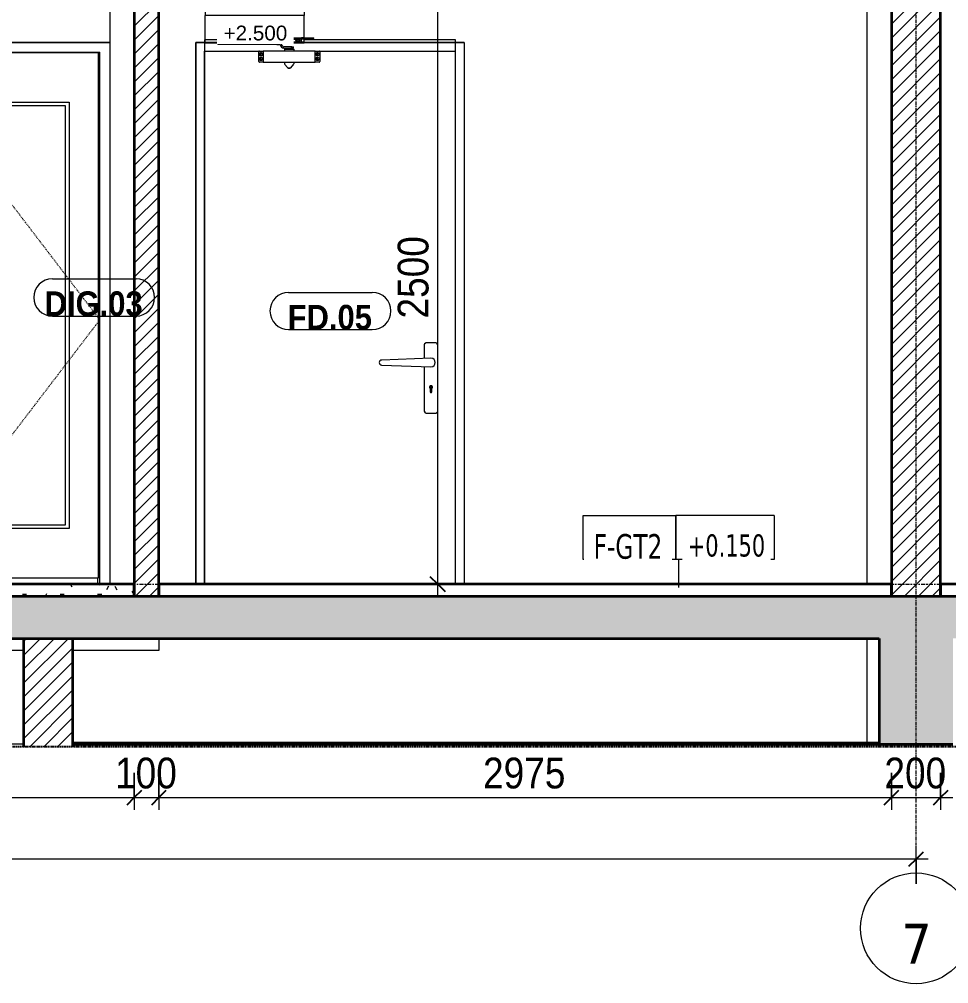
# Model space of a CAD drawing. Header units: millimetres. Extents: x 66631 to 260610, y 416 to 78637.
# Drawn here: x 151624 to 155399, y 578 to 4494 of the extents above; entities that cross this region are included whole.
import ezdxf

# ---------------------------------------------------------------- set-up
doc = ezdxf.new("R2010")
doc.units = ezdxf.units.MM
for name, pattern in [('Centre', [31.75, 6.35, -4.7625, 15.875, -4.7625]), ('Dash', [6, 3, -3]), ('Grid Line', [22.225, 12.7, -3.175, 3.175, -3.175]), ('Hidden', [7.14375, 4.7625, -2.38125])]:
    doc.linetypes.add(name, pattern=pattern)
for name, color, linetype, lineweight in [('0-5', 130, 'Continuous', 5), ('A-ANNO-DIMS', 211, 'Continuous', 9), ('A-ANNO-DIMS-50', 211, 'Continuous', 9), ('A-CLNG-1', 250, 'Continuous', 35), ('A-CLNG-IDEN', 151, 'Continuous', 9), ('A-CLNG-PATT-3', 13, 'Continuous', 18), ('A-DETL-GENF', 92, 'Continuous', 18), ('A-DETL-GENF-4', 92, 'Hidden', 25), ('A-DETL-GENF-5', 9, 'Continuous', 18), ('A-DETL-GENF-HDLN-1', 7, 'Dash', 18), ('A-DETL-MEDM', 33, 'Continuous', 35), ('A-DOOR', 31, 'Continuous', 18), ('A-DOOR-3', 7, 'Continuous', 18), ('A-DOOR-FRAM-1', 31, 'Continuous', 18), ('A-DOOR-IDEN', 31, 'Continuous', 9), ('A-FLOR-3', 7, 'Continuous', 18), ('A-FLOR-FNSH-1', 250, 'Continuous', 35), ('A-FLOR-IDEN', 11, 'Continuous', 9), ('A-FLOR-LEVL-2', 51, 'Centre', 9), ('A-FLOR-PATT-3', 67, 'Continuous', 18), ('A-WALL', 113, 'Continuous', 18), ('A-WALL-2', 250, 'Continuous', 35), ('A-WALL-3', 7, 'Continuous', 18), ('A-WALL-PATT-1', 9, 'Continuous', 18), ('A-WALL-PATT-2', 111, 'Continuous', 18), ('S-BEAM-2', 7, 'Continuous', 18), ('S-COLS-9', 7, 'Continuous', 18), ('S-GRID-1', 1, 'Grid Line', 9), ('S-GRID-IDEN', 1, 'Continuous', 9)]:
    doc.layers.add(name, color=color, linetype=linetype, lineweight=lineweight)
doc.styles.add('Arial_1', font='arial.ttf', dxfattribs={"height": 60})
doc.styles.add('Arial_B_1', font='arialbd.ttf', dxfattribs={"width": 0.9, "height": 100})
doc.styles.add('Tahoma', font='tahoma.ttf', dxfattribs={"width": 0.8, "height": 100})
doc.styles.add('Tahoma_1', font='tahoma.ttf', dxfattribs={"width": 0.8, "height": 90})
doc.styles.add('Tahoma_B', font='tahomabd.ttf', dxfattribs={"height": 162.5})
doc.styles.add('UTM Avo', font='', dxfattribs={"width": 0.9, "height": 125})
doc.styles.get('UTM Avo').set_extended_font_data('UTM Avo')
doc.dimstyles.new('1_Dim_chi_tiet_2_5', dxfattribs={"dimscale": 304.8, "dimtxt": 124.912619, "dimasz": 0.19685, "dimexe": 0.164042, "dimexo": 0.0625, "dimgap": 0.016404, "dimtad": 1, "dimdec": 0, "dimrnd": 5, "dimzin": 0, "dimdsep": 46, "dimtxsty": 'UTM Avo', "dimblk1": 'OBLIQUE', "dimblk2": 'OBLIQUE', "dimsah": 1, "dimcen": 0.09, "dimdle": 0.164042, "dimazin": 0, "dimtfac": 1, "dimtdec": 4, "dimtix": 1, "dimtmove": 0, "dimatfit": 3, "dimfxl": 0.328084, "dimfxlon": 1, "dimtvp": 1, "dimtolj": 1, "dimtzin": 0, "dimarcsym": 2})
pattern_1 = [(45, (151520.05, 15875), (-28.28427, 28.28427), [])]

# ---------------------------------------------------------------- blocks, each defined once
blk = doc.blocks.new('NCV_TKTC_KET CAU_rvt-7-TKCS_CĂN HỘ LOẠI 1B - MẶT CẮT 6')
at = {"layer": 'A-FLOR-3'}
for p, q in [((-72227.6, 1980), (-72227.6, 1930)), ((-72777.5, 1930), (-73627.6, 1930)), ((-72227.6, 1930), (-72577.5, 1930))]:
    blk.add_line(p, q, dxfattribs=at)
at = {"layer": 'S-BEAM-2'}
blk.add_line((-72777.5, 1550), (-73627.6, 1550), dxfattribs=at)
at = {"layer": 'S-COLS-9'}
for p, q in [((-69352.6, 5380), (-69352.6, 2200)), ((-69352.6, 1980), (-69352.6, 1555)), ((-69352.6, 1550), (-69352.6, 1540))]:
    blk.add_line(p, q, dxfattribs=at)
blk = doc.blocks.new('DOOR_CW_01 CANH MO-PANEL KINH - DIW_01-900x2200-CỬA GỖ VÂN LAMINATE-V84-TKCS_CĂN HỘ LOẠI 1B - MẶT CẮT 6')
at = {"layer": 'A-DETL-GENF-HDLN-1'}
for p, q in [((-72467.6, 3273.5), (-73287.6, 4347)), ((-73287.6, 2200), (-72467.6, 3273.5))]:
    blk.add_line(p, q, dxfattribs=at)
at = {"layer": 'A-DOOR-3'}
for p, q in [((-72427.6, 4400), (-73327.6, 4400)), ((-73327.6, 2200), (-73327.6, 4400)), ((-72427.6, 4400), (-72427.6, 2200)), ((-73287.6, 4360), (-73287.6, 2200)), ((-73287.6, 4360), (-72467.6, 4360)), ((-72472.6, 4358), (-73282.6, 4358)), ((-73282.6, 4358), (-73282.6, 2226)), ((-72472.6, 2226), (-72472.6, 4358)), ((-72467.6, 2200), (-72467.6, 4360)), ((-73162.6, 3124.5), (-73162.6, 4158)), ((-73162.6, 4158), (-72592.6, 4158)), ((-72592.6, 4158), (-72592.6, 2426)), ((-73147.6, 4143), (-73147.6, 3124.5)), ((-72607.6, 4143), (-73147.6, 4143)), ((-72607.6, 2441), (-72607.6, 4143)), ((-73202.8, 3156), (-73242.3, 3156)), ((-73242.3, 3156), (-73242.3, 3016)), ((-73202.8, 3124.5), (-73202.8, 3156)), ((-73147.6, 3124.5), (-73222.6, 3124.5)), ((-73147.6, 3107.5), (-73222.6, 3107.5)), ((-73202.8, 3016), (-73202.8, 3107.5)), ((-73162.6, 2426), (-73162.6, 3107.5)), ((-73147.6, 3124.5), (-73121.8, 3124.5)), ((-73147.6, 3107.5), (-73147.6, 2441)), ((-73121.8, 3107.5), (-73147.6, 3107.5)), ((-73121.8, 3124.5), (-73121.8, 3107.5)), ((-73242.3, 3016), (-73202.8, 3016)), ((-73147.6, 2441), (-72607.6, 2441)), ((-72592.6, 2426), (-73162.6, 2426)), ((-73282.6, 2226), (-72472.6, 2226)), ((-73277.6, 2226), (-73277.6, 2200)), ((-72477.6, 2226), (-72477.6, 2200))]:
    blk.add_line(p, q, dxfattribs=at)
for start, end in [(90, 180), (180, 270)]:
    blk.add_arc((-73222.6, 3116), 8.5, start, end, dxfattribs=at)
blk = doc.blocks.new('NCV_TKTC_TANG 1_rvt-6-TKCS_CĂN HỘ LOẠI 1B - MẶT CẮT 6')
at = {"layer": 'A-FLOR-PATT-3'}
h = blk.add_hatch(dxfattribs=at)
h.set_pattern_fill('FP_25', color=256, style=0, pattern_type=2)
h.set_pattern_definition([(0, (-72898.955, 15875), (203.2, 50.8), [16.764, -135.636, 16.764, -135.636, -812.8]), (0, (-72898.955, 15875), (203.2, 50.8), [-304.8, 16.764, -288.036, 16.764, -135.636, -355.6]), (0, (-72898.955, 15875), (203.2, 50.8), [-762, 16.764, -84.836, 16.764, -237.236]), (120, (-72822.755, 15900.4), (-145.59409, 150.57636), [16.764, -135.636, 16.764, -135.636, -812.8]), (120, (-72822.755, 15900.4), (-145.59409, 150.57636), [-304.8, 16.764, -288.036, 16.764, -135.636, -355.6]), (120, (-72822.755, 15900.4), (-145.59409, 150.57636), [-762, 16.764, -84.836, 16.764, -237.236]), (240, (-72797.355, 16002), (-57.60591, -201.37636), [16.764, -135.636, 16.764, -135.636, -812.8]), (240, (-72797.355, 16002), (-57.60591, -201.37636), [-304.8, 16.764, -288.036, 16.764, -135.636, -355.6]), (240, (-72797.355, 16002), (-57.60591, -201.37636), [-762, 16.764, -84.836, 16.764, -237.236])])
h.paths.add_polyline_path([(-73327.6, 2150), (-72327.6, 2150), (-72327.6, 2200), (-75827.6, 2200), (-75827.4, 2150), (-74052.6, 2150)])
at = {"layer": 'A-WALL-PATT-1'}
h = blk.add_hatch(dxfattribs=at)
h.set_pattern_fill('FP_22', color=256, style=0, pattern_type=2)
h.set_pattern_definition([(45, (-72898.955, 15875), (-28.28427, 28.28427), [])])
h.paths.add_polyline_path([(-72327.6, 2150), (-72227.6, 2150), (-72227.6, 5380), (-72327.6, 5380), (-72327.6, 2196.1)])
at = {"layer": 'A-FLOR-FNSH-1'}
for p, q in [((-72327.6, 2200), (-75827.6, 2200)), ((-72327.6, 2150), (-72327.6, 2200)), ((-69252.6, 2200), (-72227.6, 2200)), ((-72227.6, 2200), (-72227.6, 2150)), ((-69252.6, 2150), (-69252.6, 2200)), ((-68324.1, 2200), (-69052.6, 2200)), ((-69052.6, 2200), (-69052.6, 2150))]:
    blk.add_line(p, q, dxfattribs=at)
at = {"layer": 'A-WALL-2'}
for p, q in [((-72327.6, 5380), (-72327.6, 2150)), ((-72227.6, 2150), (-72227.6, 5380))]:
    blk.add_line(p, q, dxfattribs=at)
at = {"layer": 'A-WALL-3'}
for p, q in [((-73327.6, 4400), (-72427.6, 4400)), ((-72427.6, 4400), (-72427.6, 2300)), ((-72427.6, 2300), (-72427.6, 2200))]:
    blk.add_line(p, q, dxfattribs=at)
at = {"layer": 'S-COLS-9'}
blk.add_line((-72427.6, 5380), (-72427.6, 2200), dxfattribs=at)
at = {"layer": 'A-DOOR'}
blk.add_blockref('DOOR_CW_01 CANH MO-PANEL KINH - DIW_01-900x2200-CỬA GỖ VÂN LAMINATE-V84-TKCS_CĂN HỘ LOẠI 1B - MẶT CẮT 6', (0, 0), dxfattribs=at)
blk = doc.blocks.new('FD_05 - FD_05-1000x2200mm-V87-TKCS_CĂN HỘ LOẠI 1B - MẶT CẮT 6')
at = {"layer": 'A-DOOR'}
for p, q in [((-72042.6, 4410), (-72042.6, 2200)), ((-71984.7, 4410), (-72042.6, 4410)), ((-71988.7, 4398), (-71988.7, 4392)), ((-71988.7, 4398), (-71984.2, 4398)), ((-71984.2, 4392), (-71988.7, 4392)), ((-71984.7, 4414), (-71984.7, 4401)), ((-71984.7, 4414), (-71972.6, 4414)), ((-71972.6, 4401), (-71984.7, 4401)), ((-71984.2, 4398), (-71748.7, 4398)), ((-71984.2, 4392), (-71984.2, 4398)), ((-71748.7, 4392), (-71984.2, 4392)), ((-71982.2, 4401), (-71982.2, 4398)), ((-71972.6, 4414), (-71965.5, 4414)), ((-71972.6, 4401), (-71972.6, 4414)), ((-71965.5, 4401), (-71972.6, 4401)), ((-71971.2, 4398), (-71971.2, 4401)), ((-71965.5, 4414), (-71958.6, 4414)), ((-71958.6, 4401), (-71965.5, 4401)), ((-71958.6, 4401), (-71958.6, 4414)), ((-71958.6, 4413.6), (-71958.6, 4401.4)), ((-71958.6, 4401.4), (-71958.6, 4413.6)), ((-71853.1, 4414.5), (-71957.8, 4414.5)), ((-71957.8, 4400.5), (-71853.1, 4400.5)), ((-71835.7, 4413.5), (-71853.1, 4413.5)), ((-71853.1, 4401.5), (-71835.7, 4401.5)), ((-71659.4, 4412.5), (-71835.7, 4412.5)), ((-71835.7, 4402.5), (-71659.4, 4402.5)), ((-71740.3, 4398), (-71748.7, 4398)), ((-71748.7, 4398), (-71748.7, 4392)), ((-71748.7, 4392), (-71740.3, 4392)), ((-71740.3, 4398), (-71740.3, 4398)), ((-71735.4, 4389.4), (-71729.6, 4381.1)), ((-71724.7, 4384.6), (-71730.5, 4392.9)), ((-71688.7, 4418.5), (-71688.7, 4415.5)), ((-71688.7, 4418.5), (-71688.3, 4418.5)), ((-71688.7, 4418.5), (-71688.7, 4415.5)), ((-71688.7, 4415.5), (-71688.3, 4415.5)), ((-71688.3, 4418.5), (-71669.1, 4418.5)), ((-71688.3, 4415.5), (-71669.1, 4415.5)), ((-71669.1, 4418.5), (-71668.8, 4418.5)), ((-71669.1, 4415.5), (-71668.8, 4415.5)), ((-71668.7, 4418.5), (-71663.5, 4418.5)), ((-71668.7, 4415.5), (-71663.5, 4415.5)), ((-71667.8, 4411.5), (-71660.9, 4411.5)), ((-71667.8, 4411.5), (-71667.8, 4403.5)), ((-71660.9, 4403.5), (-71667.8, 4403.5)), ((-71663.5, 4418.5), (-71662.4, 4418.5)), ((-71663.5, 4415.5), (-71662.4, 4415.5)), ((-71662.4, 4418.5), (-71645.9, 4418.5)), ((-71662.4, 4415.5), (-71645.9, 4415.5)), ((-71660.9, 4411.5), (-71660.2, 4411.5)), ((-71660.2, 4403.5), (-71660.9, 4403.5)), ((-71658.7, 4415.5), (-71658.7, 4414.5)), ((-71658.7, 4414.5), (-71656.7, 4414.5)), ((-71656.7, 4414.5), (-71658.7, 4414.5)), ((-71654.7, 4414.5), (-71656.7, 4414.5)), ((-71654.7, 4414.5), (-71649, 4414.5)), ((-71649, 4400.5), (-71654.7, 4400.5)), ((-71650.2, 4414.5), (-71650.2, 4400.5)), ((-71649.7, 4420.3), (-71649.7, 4418.5)), ((-71649, 4414.5), (-71637.5, 4414.5)), ((-71649, 4400.5), (-71649, 4414.5)), ((-71637.5, 4400.5), (-71649, 4400.5)), ((-71648.9, 4420.3), (-71643.7, 4420.3)), ((-71648.7, 4415.5), (-71648.7, 4414.5)), ((-71645.9, 4418.5), (-71641.6, 4418.5)), ((-71645.9, 4415.5), (-71641.6, 4415.5)), ((-71643.7, 4420.3), (-71638.6, 4420.3)), ((-71641.6, 4418.5), (-71625.1, 4418.5)), ((-71641.6, 4415.5), (-71625.1, 4415.5)), ((-71638.7, 4414.5), (-71638.7, 4415.5)), ((-71637.7, 4418.5), (-71637.7, 4420.3)), ((-71637.5, 4414.5), (-71637.3, 4414.5)), ((-71637.3, 4400.5), (-71637.5, 4400.5)), ((-71630.7, 4414.5), (-71637.3, 4414.5)), ((-71022.6, 4410), (-71637.3, 4410)), ((-71637.3, 4400.5), (-71637.3, 4414.5)), ((-71630.7, 4414.5), (-71628.7, 4414.5)), ((-71628.7, 4414.5), (-71630.7, 4414.5)), ((-71628.7, 4414.5), (-71628.7, 4415.5)), ((-71625.1, 4418.5), (-71624, 4418.5)), ((-71625.1, 4415.5), (-71624, 4415.5)), ((-71624, 4418.5), (-71618.8, 4418.5)), ((-71624, 4415.5), (-71618.8, 4415.5)), ((-71618.7, 4418.5), (-71618.4, 4418.5)), ((-71618.7, 4415.5), (-71618.4, 4415.5)), ((-71618.4, 4418.5), (-71599.2, 4418.5)), ((-71618.4, 4415.5), (-71599.2, 4415.5)), ((-71599.2, 4418.5), (-71598.7, 4418.5)), ((-71599.2, 4415.5), (-71598.7, 4415.5)), ((-71598.7, 4415.5), (-71598.7, 4418.5)), ((-71598.7, 4415.5), (-71598.7, 4418.5)), ((-71022.6, 2200), (-71022.6, 4410)), ((-71822.4, 4323), (-71822.4, 4362)), ((-71819.4, 4365), (-71807.1, 4365)), ((-71807.1, 4365), (-71804.5, 4365)), ((-71592.4, 4365), (-71804.4, 4365)), ((-71804.4, 4365), (-71804.4, 4364.7)), ((-71804.4, 4364.7), (-71804.4, 4356.1)), ((-71804.4, 4356.1), (-71804.4, 4354.3)), ((-71804.4, 4354.3), (-71804.4, 4330.7)), ((-71689.4, 4382), (-71719.8, 4382)), ((-71719.8, 4376), (-71689.4, 4376)), ((-71717.9, 4372), (-71717.9, 4365)), ((-71717.9, 4372), (-71679.5, 4372)), ((-71708.4, 4384), (-71705.7, 4384)), ((-71708.4, 4384), (-71708.4, 4382)), ((-71708.4, 4376), (-71708.4, 4374)), ((-71707.1, 4374), (-71708.4, 4374)), ((-71707.4, 4374), (-71707.4, 4372)), ((-71705.7, 4374), (-71707.1, 4374)), ((-71705.7, 4384), (-71695.7, 4384)), ((-71705.7, 4382), (-71705.7, 4384)), ((-71705.7, 4374), (-71705.7, 4376)), ((-71700.7, 4374), (-71705.7, 4374)), ((-71695.7, 4374), (-71700.7, 4374)), ((-71695.7, 4384), (-71688.3, 4384)), ((-71695.7, 4382), (-71695.7, 4384)), ((-71695.7, 4374), (-71695.7, 4376)), ((-71692, 4374), (-71695.7, 4374)), ((-71692, 4374), (-71692.3, 4374)), ((-71688.3, 4374), (-71692, 4374)), ((-71689.4, 4376), (-71689.4, 4382)), ((-71689.4, 4382), (-71680.9, 4382)), ((-71680.9, 4376), (-71689.4, 4376)), ((-71689.4, 4372), (-71689.4, 4374)), ((-71688.3, 4382), (-71688.3, 4384)), ((-71688.3, 4374), (-71688.3, 4376)), ((-71680.9, 4376), (-71680.9, 4382)), ((-71679.5, 4372), (-71678.8, 4372)), ((-71678.8, 4365), (-71678.8, 4372)), ((-71592.4, 4364.7), (-71592.4, 4365)), ((-71592.4, 4356.1), (-71592.4, 4364.7)), ((-71592.4, 4354.3), (-71592.4, 4356.1)), ((-71592.4, 4330.7), (-71592.4, 4354.3)), ((-71592.3, 4365), (-71589.6, 4365)), ((-71589.6, 4365), (-71577.4, 4365)), ((-71574.4, 4362), (-71574.4, 4323)), ((-71807.1, 4320), (-71819.4, 4320)), ((-71804.5, 4320), (-71807.1, 4320)), ((-71804.4, 4330.7), (-71804.4, 4328.9)), ((-71804.4, 4328.9), (-71804.4, 4320.3)), ((-71804.4, 4320.3), (-71804.4, 4320)), ((-71804.4, 4320), (-71592.4, 4320)), ((-71717.9, 4320), (-71717.9, 4312.4)), ((-71717.6, 4311.7), (-71704.6, 4296.3)), ((-71692.1, 4296.3), (-71679.1, 4311.7)), ((-71678.9, 4312.4), (-71678.9, 4320)), ((-71592.4, 4328.9), (-71592.4, 4330.7)), ((-71592.4, 4320.3), (-71592.4, 4328.9)), ((-71592.4, 4320), (-71592.4, 4320.3)), ((-71589.6, 4320), (-71592.3, 4320)), ((-71577.4, 4320), (-71589.6, 4320)), ((-71698.4, 4296), (-71698.4, 4296)), ((-71698.4, 4296), (-71698.4, 4296)), ((-71150.1, 3172.5), (-71150.1, 3116.5)), ((-71102.6, 3180), (-71142.6, 3180)), ((-71095.1, 2902.5), (-71095.1, 3172.5)), ((-71122.6, 3117.5), (-71322.9, 3110)), ((-71322.9, 3090), (-71122.6, 3082.5)), ((-71150.1, 3083.5), (-71150.1, 2902.5)), ((-71126.1, 2995.1), (-71126.1, 2981.2)), ((-71123.3, 2997), (-71123.3, 3003)), ((-71121.9, 3003), (-71121.9, 2997)), ((-71119.1, 2981.2), (-71119.1, 2995.1)), ((-71142.5, 2895), (-71102.6, 2895))]:
    blk.add_line(p, q, dxfattribs=at)
at = {"layer": 'A-DOOR', "flags": 128}
for points in [[(-71671.1, 4407.5), (-71671, 4408.3), (-71670.7, 4409), (-71670.2, 4409.7), (-71669.6, 4410.4), (-71668.8, 4411), (-71667.8, 4411.5)], [(-71667.8, 4403.5), (-71668.8, 4404), (-71669.6, 4404.6), (-71670.2, 4405.3), (-71670.7, 4406), (-71671, 4406.7), (-71671.1, 4407.5)], [(-71819.4, 4365), (-71820, 4364.9), (-71820.7, 4364.7), (-71821.2, 4364.3), (-71821.7, 4363.9), (-71822.1, 4363.3), (-71822.3, 4362.7), (-71822.4, 4362)], [(-71574.4, 4362), (-71574.4, 4362.7), (-71574.7, 4363.3), (-71575, 4363.9), (-71575.5, 4364.3), (-71576.1, 4364.7), (-71576.7, 4364.9), (-71577.4, 4365)], [(-71822.4, 4323), (-71822.3, 4322.3), (-71822.1, 4321.7), (-71821.7, 4321.1), (-71821.2, 4320.7), (-71820.7, 4320.3), (-71820, 4320.1), (-71819.4, 4320)], [(-71577.4, 4320), (-71576.7, 4320.1), (-71576.1, 4320.3), (-71575.5, 4320.7), (-71575, 4321.1), (-71574.7, 4321.7), (-71574.4, 4322.3), (-71574.4, 4323)], [(-71698.4, 4296), (-71703.1, 4296), (-71703.9, 4296)], [(-71703.9, 4296), (-71701.4, 4296), (-71698.4, 4296)], [(-71698.4, 4296), (-71693.7, 4296), (-71692.8, 4296)], [(-71692.8, 4296), (-71695.4, 4296), (-71698.4, 4296)], [(-71142.6, 3180), (-71148.9, 3176.6), (-71150.1, 3172.5)], [(-71095.1, 3172.5), (-71098.5, 3178.8), (-71102.6, 3180)], [(-71150.1, 2902.5), (-71146.6, 2896.2), (-71142.5, 2895)], [(-71102.6, 2895), (-71096.3, 2898.4), (-71095.1, 2902.5)]]:
    blk.add_lwpolyline(points, dxfattribs=at)
at = {"layer": 'A-DOOR'}
for centre, radius, start, end in [((-71813.4, 4352), 3.5, 0, 180), ((-71813.4, 4352), 3.5, 180, 0), ((-71583.4, 4352), 3.5, 0, 180), ((-71583.4, 4352), 3.5, 180, 0), ((-71813.4, 4333), 3.5, 0, 180), ((-71813.4, 4333), 3.5, 180, 0), ((-71583.4, 4333), 3.5, 0, 180), ((-71583.4, 4333), 3.5, 180, 0), ((-71142.6, 3172.5), 7.5, 90, 180), ((-71102.6, 3172.5), 7.5, 0, 90), ((-71322.6, 3100), 10, 92.1456, 180), ((-71322.6, 3100), 10, 180, 267.8544), ((-71122.6, 3100), 17.5, 0, 90), ((-71122.6, 3100), 17.5, 270, 0), ((-71122.6, 3000), 6, 305.6853, 234.3147), ((-71122.6, 2981.2), 3.5, 180, 0), ((-71122.6, 3003), 0.7, 0, 180), ((-71122.6, 2997), 0.7, 180, 0), ((-71122.6, 3003), 0.7, 120, 150), ((-71122.6, 2997), 0.7, 195, 255), ((-71122.6, 2997), 0.7, 285, 345), ((-71122.6, 3003), 0.7, 30, 60), ((-71142.5, 2902.5), 7.52, 180, 270), ((-71102.6, 2902.5), 7.5, 270, 0)]:
    blk.add_arc(centre, radius, start, end, dxfattribs=at)
for centre, major_axis, ratio, start_param, end_param in [((-71966.7, 4407.5), (0, 2.5), 0.965835, 4.712389, 7.853982), ((-71966.7, 4407.5), (0, 2.5), 0.965835, 1.570796, 4.712389), ((-71966.2, 4407.5), (0, 2.5), 0.965835, 0.261799, 1.570796), ((-71966.2, 4407.5), (0, 2.5), 0.965835, 1.570796, 2.879793), ((-71966.1, 4407.5), (0, 2.5), 0.965835, 0.261799, 1.570796), ((-71966.1, 4407.5), (0, 2.5), 0.965835, 1.570796, 2.879793), ((-71964.3, 4407.5), (0, 2.5), 0.965835, 0.523599, 1.570796), ((-71964.4, 4407.5), (0, 2.5), 0.965835, 0.523599, 1.570796), ((-71964.3, 4407.5), (0, 2.5), 0.965835, 1.570796, 2.617994), ((-71964.4, 4407.5), (0, 2.5), 0.965835, 1.570796, 2.617994), ((-71963.8, 4407.5), (0, 2.5), 0.965835, 0.785398, 1.570796), ((-71963.8, 4407.5), (0, 2.5), 0.965835, 1.570796, 2.356194), ((-71967.3, 4407.5), (0, 6.79), 0.965835, 4.712389, 5.992125), ((-71967.3, 4407.5), (0, 6.79), 0.965835, 3.432653, 4.712389), ((-71966.8, 4407.5), (0, 6.79), 0.965835, 4.712389, 5.992125), ((-71966.8, 4407.5), (0, 6.79), 0.965835, 3.432653, 4.712389), ((-71957.8, 4407.5), (0, 7), 0.259156, 0, 0.50718), ((-71957.8, 4407.5), (0, 7), 0.259156, 2.634413, 3.141593), ((-71853.1, 4407.5), (0, 7), 0.259156, 5.759587, 7.853982), ((-71853.1, 4407.5), (0, 7), 0.259156, 1.570796, 3.665191), ((-71853.1, 4407.5), (0, 6), 0.259156, 0, 1.570796), ((-71853.1, 4407.5), (0, 6), 0.259156, 1.570796, 3.141593), ((-71835.7, 4407.5), (0, 6), 0.259156, 5.759587, 7.853982), ((-71835.7, 4407.5), (0, 6), 0.259156, 1.570796, 3.665191), ((-71835.7, 4407.5), (0, 5), 0.259156, 0, 1.570796), ((-71835.7, 4407.5), (0, 5), 0.259156, 1.570796, 3.141593), ((-71740.3, 4386), (0, 12), 1, 5.323254, 6.283185), ((-71740.3, 4386), (0, 6), 1, 5.323254, 6.283185), ((-71654.7, 4407.5), (0, 7), 0.965835, 0, 1.570796), ((-71654.7, 4407.5), (0, 7), 0.965835, 1.570796, 3.141593), ((-71656.9, 4407.5), (0, 2.5), 0.965835, 4.712389, 7.853982), ((-71656.9, 4407.5), (0, 2.5), 0.965835, 1.570796, 4.712389), ((-71656.4, 4407.5), (0, 2.5), 0.965835, 0.261799, 1.570796), ((-71656.4, 4407.5), (0, 2.5), 0.965835, 0.261799, 1.570796), ((-71656.4, 4407.5), (0, 2.5), 0.965835, 1.570796, 2.879793), ((-71656.4, 4407.5), (0, 2.5), 0.965835, 1.570796, 2.879793), ((-71654.8, 4407.5), (0, 2.5), 0.965835, 0.523599, 1.570796), ((-71654.8, 4407.5), (0, 2.5), 0.965835, 0.523599, 1.570796), ((-71654.8, 4407.5), (0, 2.5), 0.965835, 1.570796, 2.617994), ((-71654.8, 4407.5), (0, 2.5), 0.965835, 1.570796, 2.617994), ((-71654.3, 4407.5), (0, 2.5), 0.965835, 0.523599, 1.570796), ((-71654.3, 4407.5), (0, 2.5), 0.965835, 1.570796, 2.617994), ((-71719.8, 4388), (0, 12), 1, 2.181662, 3.141593), ((-71719.8, 4388), (0, 6), 1, 2.181662, 3.141593)]:
    blk.add_ellipse(centre, major_axis=major_axis, ratio=ratio, start_param=start_param, end_param=end_param, dxfattribs=at)
for points, knots in [([(-71958.6, 4413.6), (-71958.6, 4413.5), (-71958.6, 4413.2), (-71958.6, 4412.8), (-71958.5, 4412.5), (-71958.4, 4412.3), (-71958.4, 4412), (-71958.3, 4411.8), (-71958.3, 4411.7), (-71958.2, 4411.5), (-71958.2, 4411.3), (-71958.1, 4411.1), (-71958, 4410.8), (-71958, 4410.6), (-71957.9, 4410.4), (-71957.9, 4410.3), (-71957.8, 4410), (-71957.8, 4409.8), (-71957.7, 4409.4), (-71957.6, 4409), (-71957.6, 4408.7), (-71957.6, 4408.2), (-71957.5, 4407.8), (-71957.5, 4407.5)], [0, 0, 0, 0, 0.1, 0.2, 0.25, 0.3, 0.35, 0.375, 0.4, 0.425, 0.45, 0.5, 0.55, 0.575, 0.6, 0.625, 0.65, 0.7, 0.75, 0.8, 0.85, 0.9, 1, 1, 1, 1]), ([(-71957.5, 4407.5), (-71957.5, 4407.2), (-71957.6, 4406.8), (-71957.6, 4406.3), (-71957.6, 4406), (-71957.7, 4405.6), (-71957.8, 4405.2), (-71957.8, 4405), (-71957.9, 4404.7), (-71957.9, 4404.6), (-71958, 4404.4), (-71958, 4404.2), (-71958.1, 4403.9), (-71958.2, 4403.7), (-71958.2, 4403.5), (-71958.3, 4403.3), (-71958.3, 4403.2), (-71958.4, 4403), (-71958.4, 4402.7), (-71958.5, 4402.5), (-71958.6, 4402.2), (-71958.6, 4401.8), (-71958.6, 4401.5), (-71958.6, 4401.4)], [0, 0, 0, 0, 0.1, 0.15, 0.2, 0.25, 0.3, 0.35, 0.375, 0.4, 0.425, 0.45, 0.5, 0.55, 0.575, 0.6, 0.625, 0.65, 0.7, 0.75, 0.8, 0.9, 1, 1, 1, 1]), ([(-71819.7, 4352), (-71819.7, 4353.2), (-71819.2, 4355), (-71817.7, 4356.9), (-71816.3, 4357.9), (-71814.6, 4358.5), (-71812.8, 4358.7), (-71811, 4358.4), (-71809.4, 4357.6), (-71808, 4356.4), (-71807.4, 4355.4), (-71807.1, 4354.9)], [0, 0, 0, 0, 0.2, 0.3, 0.4, 0.5, 0.6, 0.7, 0.8, 0.9, 1, 1, 1, 1]), ([(-71807.1, 4349.1), (-71807.6, 4348), (-71808.8, 4346.7), (-71811, 4345.6), (-71812.8, 4345.3), (-71814.6, 4345.5), (-71816.3, 4346.1), (-71817.7, 4347.1), (-71818.9, 4348.5), (-71819.6, 4350.2), (-71819.7, 4351.4), (-71819.7, 4352)], [0, 0, 0, 0, 0.2, 0.3, 0.4, 0.5, 0.6, 0.7, 0.8, 0.9, 1, 1, 1, 1]), ([(-71589.6, 4354.9), (-71589.1, 4356), (-71587.9, 4357.3), (-71585.7, 4358.4), (-71584, 4358.7), (-71582.2, 4358.5), (-71580.5, 4357.9), (-71579, 4356.9), (-71577.9, 4355.5), (-71577.2, 4353.8), (-71577, 4352.6), (-71577, 4352)], [0, 0, 0, 0, 0.2, 0.3, 0.4, 0.5, 0.6, 0.7, 0.8, 0.9, 1, 1, 1, 1]), ([(-71577, 4352), (-71577, 4350.8), (-71577.5, 4349), (-71579, 4347.1), (-71580.5, 4346.1), (-71582.2, 4345.5), (-71584, 4345.3), (-71585.7, 4345.6), (-71587.4, 4346.4), (-71588.7, 4347.6), (-71589.4, 4348.6), (-71589.6, 4349.1)], [0, 0, 0, 0, 0.2, 0.3, 0.4, 0.5, 0.6, 0.7, 0.8, 0.9, 1, 1, 1, 1]), ([(-71819.7, 4333), (-71819.7, 4334.2), (-71819.2, 4336), (-71817.7, 4337.9), (-71816.3, 4338.9), (-71814.6, 4339.5), (-71812.8, 4339.7), (-71811, 4339.4), (-71809.4, 4338.6), (-71808, 4337.4), (-71807.4, 4336.4), (-71807.1, 4335.9)], [0, 0, 0, 0, 0.2, 0.3, 0.4, 0.5, 0.6, 0.7, 0.8, 0.9, 1, 1, 1, 1]), ([(-71807.1, 4330.1), (-71807.6, 4329), (-71808.8, 4327.7), (-71811, 4326.6), (-71812.8, 4326.3), (-71814.6, 4326.5), (-71816.3, 4327.1), (-71817.7, 4328.1), (-71818.9, 4329.5), (-71819.6, 4331.2), (-71819.7, 4332.4), (-71819.7, 4333)], [0, 0, 0, 0, 0.2, 0.3, 0.4, 0.5, 0.6, 0.7, 0.8, 0.9, 1, 1, 1, 1]), ([(-71589.6, 4335.9), (-71589.1, 4337), (-71587.9, 4338.3), (-71585.7, 4339.4), (-71584, 4339.7), (-71582.2, 4339.5), (-71580.5, 4338.9), (-71579, 4337.9), (-71577.9, 4336.5), (-71577.2, 4334.8), (-71577, 4333.6), (-71577, 4333)], [0, 0, 0, 0, 0.2, 0.3, 0.4, 0.5, 0.6, 0.7, 0.8, 0.9, 1, 1, 1, 1]), ([(-71577, 4333), (-71577, 4331.8), (-71577.5, 4330), (-71579, 4328.1), (-71580.5, 4327.1), (-71582.2, 4326.5), (-71584, 4326.3), (-71585.7, 4326.6), (-71587.4, 4327.4), (-71588.7, 4328.6), (-71589.4, 4329.6), (-71589.6, 4330.1)], [0, 0, 0, 0, 0.2, 0.3, 0.4, 0.5, 0.6, 0.7, 0.8, 0.9, 1, 1, 1, 1])]:
    blk.add_open_spline(points, degree=3, knots=knots, dxfattribs=at)
for points in [[(-71807.1, 4354.9), (-71806.9, 4354.4), (-71806.5, 4353.5), (-71806.4, 4352.5), (-71806.4, 4352)], [(-71806.4, 4352), (-71806.4, 4351.5), (-71806.5, 4350.5), (-71806.9, 4349.6), (-71807.1, 4349.1)], [(-71590.3, 4352), (-71590.3, 4352.5), (-71590.2, 4353.5), (-71589.9, 4354.4), (-71589.6, 4354.9)], [(-71589.6, 4349.1), (-71589.9, 4349.6), (-71590.2, 4350.5), (-71590.3, 4351.5), (-71590.3, 4352)], [(-71807.1, 4335.9), (-71806.9, 4335.4), (-71806.5, 4334.5), (-71806.4, 4333.5), (-71806.4, 4333)], [(-71806.4, 4333), (-71806.4, 4332.5), (-71806.5, 4331.5), (-71806.9, 4330.6), (-71807.1, 4330.1)], [(-71590.3, 4333), (-71590.3, 4333.5), (-71590.2, 4334.5), (-71589.9, 4335.4), (-71589.6, 4335.9)], [(-71589.6, 4330.1), (-71589.9, 4330.6), (-71590.2, 4331.5), (-71590.3, 4332.5), (-71590.3, 4333)]]:
    blk.add_open_spline(points, degree=3, dxfattribs=at)
at = {"layer": 'A-DOOR-FRAM-1'}
for p, q in [((-71982.2, 4400), (-72077.6, 4400)), ((-72077.6, 4400), (-72077.6, 2200)), ((-70987.6, 4400), (-71971.7, 4400)), ((-70987.6, 4400), (-70987.6, 2200)), ((-72042.6, 2200), (-72042.6, 4365)), ((-72042.6, 4365), (-71819.4, 4365)), ((-71577.4, 4365), (-71022.6, 4365)), ((-71022.6, 2200), (-71022.6, 4365))]:
    blk.add_line(p, q, dxfattribs=at)
blk = doc.blocks.new('BORDER VIEW - BORDER VIEW-3686277-TKCS_CĂN HỘ LOẠI 1B - MẶT CẮT 6')
at = {"layer": 'A-DETL-GENF-4'}
blk.add_line((-68474.1, 1540), (-77802.6, 1540), dxfattribs=at)
blk = doc.blocks.new('Grid - M_Grid Head - Circle-353313-TKCS_CĂN HỘ LOẠI 1B - MẶT CẮT 6')
at = {"layer": 'S-GRID-IDEN'}
blk.add_circle((-69152.6, 802.5), 225, dxfattribs=at)
blk = doc.blocks.new('DIMBLOCK107-TKCS_CĂN HỘ LOẠI 1B - MẶT CẮT 6')
at = {"layer": 'A-ANNO-DIMS-50'}
for p, q in [((147066.4, 983.2), (147066.4, 1133.2)), ((155266.4, 983.2), (155266.4, 1133.2)), ((155316.4, 1083.2), (147016.4, 1083.2)), ((147066.4, 1083.2), (147066.4, 983.2)), ((155266.4, 1083.2), (155266.4, 983.2))]:
    blk.add_line(p, q, dxfattribs=at)
at = {"layer": 'A-ANNO-DIMS-50', "lineweight": 25}
for p, q in [((147066.4, 1083.2), (147096.4, 1113.2)), ((155266.4, 1083.2), (155296.4, 1113.2)), ((147066.4, 1083.2), (147036.4, 1053.2)), ((155266.4, 1083.2), (155236.4, 1053.2))]:
    blk.add_line(p, q, dxfattribs=at)
at = {"layer": 'A-ANNO-DIMS-50', "color": 0, "insert": (150995.3, 1245.6), "char_height": 125, "width": 410.824, "attachment_point": 1, "line_spacing_factor": 1.110334, "style": 'UTM Avo'}
blk.add_mtext('8200', dxfattribs=at)
blk = doc.blocks.new('_Oblique')
at = {"color": 0, "linetype": 'ByBlock', "lineweight": -2}
blk.add_line((-0.5, -0.5), (0.5, 0.5), dxfattribs=at)
blk = doc.blocks.new('DIMBLOCK111-TKCS_CĂN HỘ LOẠI 1B - MẶT CẮT 6')
at = {"layer": 'A-ANNO-DIMS-50'}
for p, q in [((148591.4, 1433.2), (148591.4, 1283.2)), ((148591.4, 1333.2), (148591.4, 1433.2)), ((152091.4, 1433.2), (152091.4, 1283.2)), ((152091.4, 1333.2), (152091.4, 1433.2)), ((148591.4, 1333.2), (152091.4, 1333.2))]:
    blk.add_line(p, q, dxfattribs=at)
at = {"layer": 'A-ANNO-DIMS-50', "lineweight": 25}
for p, q in [((148591.4, 1333.2), (148561.4, 1303.2)), ((148591.4, 1333.2), (148621.4, 1363.2)), ((152091.4, 1333.2), (152061.4, 1303.2)), ((152091.4, 1333.2), (152121.4, 1363.2))]:
    blk.add_line(p, q, dxfattribs=at)
at = {"layer": 'A-ANNO-DIMS-50', "color": 0, "insert": (150170.3, 1495.6), "char_height": 125, "width": 410.824, "attachment_point": 1, "line_spacing_factor": 1.110334, "style": 'UTM Avo'}
blk.add_mtext('3500', dxfattribs=at)
blk = doc.blocks.new('DIMBLOCK112-TKCS_CĂN HỘ LOẠI 1B - MẶT CẮT 6')
at = {"layer": 'A-ANNO-DIMS-50'}
for p, q in [((152091.4, 1433.2), (152091.4, 1283.2)), ((152091.4, 1333.2), (152091.4, 1433.2)), ((152191.4, 1433.2), (152191.4, 1283.2)), ((152191.4, 1333.2), (152191.4, 1433.2)), ((152091.4, 1333.2), (152191.4, 1333.2))]:
    blk.add_line(p, q, dxfattribs=at)
at = {"layer": 'A-ANNO-DIMS-50', "lineweight": 25}
for p, q in [((152091.4, 1333.2), (152061.4, 1303.2)), ((152091.4, 1333.2), (152121.4, 1363.2)), ((152191.4, 1333.2), (152161.4, 1303.2)), ((152191.4, 1333.2), (152221.4, 1363.2))]:
    blk.add_line(p, q, dxfattribs=at)
at = {"layer": 'A-ANNO-DIMS-50', "color": 0, "insert": (152013.1, 1495.6), "char_height": 125, "width": 308.118, "attachment_point": 1, "line_spacing_factor": 1.110334, "style": 'UTM Avo'}
blk.add_mtext('100', dxfattribs=at)
blk = doc.blocks.new('DIMBLOCK113-TKCS_CĂN HỘ LOẠI 1B - MẶT CẮT 6')
at = {"layer": 'A-ANNO-DIMS-50'}
for p, q in [((152191.4, 1433.2), (152191.4, 1283.2)), ((152191.4, 1333.2), (152191.4, 1433.2)), ((155166.4, 1433.2), (155166.4, 1283.2)), ((155166.4, 1333.2), (155166.4, 1433.2)), ((152191.4, 1333.2), (155166.4, 1333.2))]:
    blk.add_line(p, q, dxfattribs=at)
at = {"layer": 'A-ANNO-DIMS-50', "lineweight": 25}
for p, q in [((152191.4, 1333.2), (152161.4, 1303.2)), ((152191.4, 1333.2), (152221.4, 1363.2)), ((155166.4, 1333.2), (155136.4, 1303.2)), ((155166.4, 1333.2), (155196.4, 1363.2))]:
    blk.add_line(p, q, dxfattribs=at)
at = {"layer": 'A-ANNO-DIMS-50', "color": 0, "insert": (153507.8, 1495.6), "char_height": 125, "width": 410.824, "attachment_point": 1, "line_spacing_factor": 1.110334, "style": 'UTM Avo'}
blk.add_mtext('2975', dxfattribs=at)
blk = doc.blocks.new('DIMBLOCK114-TKCS_CĂN HỘ LOẠI 1B - MẶT CẮT 6')
at = {"layer": 'A-ANNO-DIMS-50'}
for p, q in [((155166.4, 1433.2), (155166.4, 1283.2)), ((155166.4, 1333.2), (155166.4, 1433.2)), ((155366.4, 1433.2), (155366.4, 1283.2)), ((155366.4, 1333.2), (155366.4, 1433.2)), ((155166.4, 1333.2), (155416.4, 1333.2))]:
    blk.add_line(p, q, dxfattribs=at)
at = {"layer": 'A-ANNO-DIMS-50', "lineweight": 25}
for p, q in [((155166.4, 1333.2), (155136.4, 1303.2)), ((155166.4, 1333.2), (155196.4, 1363.2)), ((155366.4, 1333.2), (155336.4, 1303.2)), ((155366.4, 1333.2), (155396.4, 1363.2))]:
    blk.add_line(p, q, dxfattribs=at)
at = {"layer": 'A-ANNO-DIMS-50', "color": 0, "insert": (155138.1, 1495.6), "char_height": 125, "width": 308.118, "attachment_point": 1, "line_spacing_factor": 1.110334, "style": 'UTM Avo'}
blk.add_mtext('200', dxfattribs=at)
blk = doc.blocks.new('STN_Door Tag - STN_Door Tag-1788670-TKCS_CĂN HỘ LOẠI 1B - MẶT CẮT 6')
at = {"layer": 'A-DOOR-IDEN'}
for p, q in [((-72660.6, 3439.7), (-72320.5, 3439.7)), ((-72660.6, 3288.8), (-72320.5, 3288.8))]:
    blk.add_line(p, q, dxfattribs=at)
for centre, start, end in [((-72660.6, 3364.3), 90, 270), ((-72320.5, 3364.3), 270, 90)]:
    blk.add_arc(centre, 75.5, start, end, dxfattribs=at)
blk = doc.blocks.new('DIMBLOCK115-TKCS_CĂN HỘ LOẠI 1B - MẶT CẮT 6')
at = {"layer": 'A-ANNO-DIMS-50'}
for p, q in [((153223.5, 4700), (153373.5, 4700)), ((153323.5, 4700), (153223.5, 4700)), ((153323.5, 2150), (153323.5, 4700)), ((153223.5, 2200), (153373.5, 2200)), ((153323.5, 2200), (153223.5, 2200))]:
    blk.add_line(p, q, dxfattribs=at)
at = {"layer": 'A-ANNO-DIMS-50', "lineweight": 25}
for p, q in [((153323.5, 4700), (153293.5, 4730)), ((153323.5, 4700), (153353.5, 4670)), ((153323.5, 2200), (153293.5, 2230)), ((153323.5, 2200), (153353.5, 2170))]:
    blk.add_line(p, q, dxfattribs=at)
at = {"layer": 'A-ANNO-DIMS-50', "color": 0, "insert": (153161.2, 3278.8), "char_height": 125, "width": 410.824, "attachment_point": 1, "rotation": 90, "line_spacing_factor": 1.110334, "style": 'UTM Avo'}
blk.add_mtext('2500', dxfattribs=at)
blk = doc.blocks.new('M_Ceiling Tag w Height - M_Ceiling Tag w Height-4076435-TKCS_CĂN HỘ LOẠI 1B - MẶT CẮT 6')
at = {"layer": 'A-CLNG-IDEN'}
for p, q in [((-72039.3, 4620.6), (-72039.3, 4509.4)), ((-72039.3, 4620.6), (-71638.1, 4620.6)), ((-71638.1, 4620.6), (-71638.1, 4509.4)), ((-72039.3, 4398.1), (-72039.3, 4509.4)), ((-71638.1, 4509.4), (-72039.3, 4509.4)), ((-71638.1, 4398.1), (-71638.1, 4509.4)), ((-72039.3, 4398.1), (-71638.1, 4398.1))]:
    blk.add_line(p, q, dxfattribs=at)
blk = doc.blocks.new('TAG SAN - TTG - TAG FFL-4075299-TKCS_CĂN HỘ LOẠI 1B - MẶT CẮT 6')
at = {"layer": 'A-FLOR-IDEN'}
for p, q in [((-74949.1, 2316.7), (-74949.1, 2495.5)), ((-74949.1, 2495.5), (-74573.1, 2495.5)), ((-74573.1, 2495.5), (-74573.1, 2316.7)), ((-74173.1, 2495.5), (-74573.1, 2495.5)), ((-74573.1, 2316.7), (-74573.1, 2495.5)), ((-74173.1, 2495.5), (-74173.1, 2316.7)), ((-74573.1, 2316.7), (-74949.1, 2316.7)), ((-74173.1, 2316.7), (-74573.1, 2316.7))]:
    blk.add_line(p, q, dxfattribs=at)

msp = doc.modelspace()

# ---------------------------------------------------------------- hatches: boundary and pattern name
at = {"layer": 'A-CLNG-PATT-3'}
h = msp.add_hatch(dxfattribs=at)
h.set_pattern_fill('FP_26', color=256, style=0, pattern_type=2)
h.set_pattern_definition([(0, (151520.05, 15875), (406.4, 101.6), [16.764, -288.036, 16.764, -288.036, -1625.6]), (0, (151520.05, 15875), (406.4, 101.6), [-609.6, 16.764, -592.836, 16.764, -288.036, -711.2]), (0, (151520.05, 15875), (406.4, 101.6), [-1524, 16.764, -186.436, 16.764, -491.236]), (120, (151672.45, 15925.8), (-291.1882, 301.1527), [16.764, -288.036, 16.764, -288.036, -1625.6]), (120, (151672.45, 15925.8), (-291.1882, 301.1527), [-609.6, 16.764, -592.836, 16.764, -288.036, -711.2]), (120, (151672.45, 15925.8), (-291.1882, 301.1527), [-1524, 16.764, -186.436, 16.764, -491.236]), (240, (151723.25, 16129), (-115.2118, -402.7527), [16.764, -288.036, 16.764, -288.036, -1625.6]), (240, (151723.25, 16129), (-115.2118, -402.7527), [-609.6, 16.764, -592.836, 16.764, -288.036, -711.2]), (240, (151723.25, 16129), (-115.2118, -402.7527), [-1524, 16.764, -186.436, 16.764, -491.236])])
h.paths.add_polyline_path([(146565.8, 1550), (146916.4, 1550), (146916.4, 1555), (146554.7, 1554.6)])
h.paths.add_polyline_path([(155466.4, 1550), (155996.9, 1550.5), (156007.6, 1555), (155416.4, 1555), (155416.4, 1550)])
h.paths.add_polyline_path([(152466.5, 1550), (155116.4, 1550.4), (155116.4, 1555), (151841.5, 1555), (151841.5, 1550), (152191.4, 1550)])
at = {"layer": 'A-DETL-GENF-5'}
h = msp.add_hatch(dxfattribs=at)
h.set_pattern_fill('FP_24', color=256, style=0, pattern_type=2)
h.set_pattern_definition([(50, (151520.05, 15875), (364.368, -31.878), [38.1, -419.1]), (355, (151520.05, 15875), (-70.486, 382.113), [30.48, -335.28]), (100.451, (151550.4, 15872.34), (293.885, 350.233), [32.38, -356.18]), (46.184, (151520.05, 15976.6), (542.158, -84.086), [57.15, -628.65]), (96.636, (151565.23, 15969.6), (474.805, 494.855), [48.57, -534.27]), (351.184, (151520.05, 15976.6), (474.81, 494.85), [45.72, -502.92]), (21, (151570.85, 15951.2), (303.2285, -204.5305), [38.1, -419.1]), (326, (151570.85, 15951.2), (123.604, 368.376), [30.48, -335.28]), (71.451, (151596.12, 15934.16), (426.834, 163.843), [32.38, -356.18]), (37.5, (151520.05, 15875), (6.1766, 169.1102), [3.353, -327.863, 3.353, -337.007, -336.55]), (37.5, (151520.05, 15875), (6.1766, 169.1102), [-671.576, 3.353, -333.197]), (7.5, (151520.05, 15875), (133.6389, 200.3615), [3.353, -190.703, 3.353, -320.243, -128.27]), (7.5, (151520.05, 15875), (133.6389, 200.3615), [-517.652, 3.353, -124.917]), (327.5, (151406.76, 15875), (271.1818, -11.4584), [3.353, -123.647, 3.353, -392.887, -525.78]), (327.5, (151406.76, 15875), (271.1818, -11.4584), [-523.24, 3.353, -522.427]), (317.5, (151355.96, 15875), (296.2585, 50.853), [3.353, -161.747, 3.353, -259.791, -373.38]), (317.5, (151355.96, 15875), (296.2585, 50.853), [-428.244, 3.353, -370.027]), (45, (151520.05, 15875), (-125.7236, 125.7236), []), (45, (151520.05, 16065.5), (-125.7236, 125.7236), [])])
h.paths.add_polyline_path([(155116.4, 1550), (155416.4, 1550.5), (155416.4, 1980), (156095, 1980), (156095, 2150), (148491.4, 2150), (148491.4, 1650), (148691.4, 1650), (148691.4, 1980), (150166.4, 1980), (150166.4, 1750), (150366.4, 1750), (150366.4, 1980), (155116.4, 1980), (155116.4, 1550.4)])
h.paths.add_polyline_path([(146916.4, 1550), (147241.4, 1550), (147241.4, 2130), (146466.4, 2130), (146466.4, 1960), (146916.4, 1960), (146916.4, 1930)])
h.paths.add_polyline_path([(155166.4, 4950), (155416.4, 4950), (155416.4, 5380), (156095, 5380), (156095, 5550), (148366.4, 5550), (148366.4, 5500), (147166.4, 5500), (147166.4, 5530), (146466.4, 5530), (146466.4, 5360), (146916.4, 5360), (146916.4, 4950), (147216.4, 4950), (147216.4, 5330), (148466.4, 5330), (148466.4, 5385), (150166.4, 5385), (150166.4, 5150), (150366.4, 5150), (150366.4, 5385), (155116.4, 5385), (155116.4, 4950)])
at = {"layer": 'A-WALL-PATT-2'}
h = msp.add_hatch(dxfattribs=at)
h.set_pattern_fill('FP_22', color=256, style=0, pattern_type=2)
h.set_pattern_definition(pattern_1)
h.paths.add_polyline_path([(155166.4, 2150), (155366.4, 2150), (155366.4, 4950), (155166.4, 4950), (155166.4, 3859.4)])
h = msp.add_hatch(dxfattribs=at)
h.set_pattern_fill('FP_22', color=256, style=0, pattern_type=2)
h.set_pattern_definition(pattern_1)
h.paths.add_polyline_path([(151841.5, 1540), (151841.5, 1980), (151641.5, 1980), (151641.5, 1540), (151826.2, 1540)])

# ---------------------------------------------------------------- linework, layer by layer
at = {"layer": 'A-CLNG-1'}
for p, q in [((155116.4, 1555), (151841.5, 1555)), ((151841.5, 1550), (155116.4, 1550))]:
    msp.add_line(p, q, dxfattribs=at)
at = {"layer": 'A-DETL-MEDM'}
for p, q in [((156095, 2150), (148491.4, 2150)), ((150366.4, 1980), (155116.4, 1980)), ((155116.4, 1980), (155116.4, 1550)), ((155116.4, 1550), (155416.4, 1550))]:
    msp.add_line(p, q, dxfattribs=at)
at = {"layer": 'A-FLOR-IDEN'}
msp.add_line((154302.8, 2186.8), (154302.8, 2300.6), dxfattribs=at)
at = {"layer": 'A-FLOR-LEVL-2'}
msp.add_line((145687.7, 2200), (156826.3, 2200), dxfattribs=at)
at = {"layer": 'A-WALL'}
for p, q in [((152341.4, 2200), (152341.4, 4400)), ((152341.4, 4400), (152436.8, 4400)), ((152447.3, 4400), (153431.4, 4400)), ((153431.4, 4400), (153431.4, 2200))]:
    msp.add_line(p, q, dxfattribs=at)
at = {"layer": 'A-WALL-2'}
for p, q in [((155166.4, 4950), (155166.4, 2150)), ((155366.4, 2150), (155366.4, 4950)), ((151641.5, 1980), (151641.5, 1540)), ((151841.5, 1540), (151841.5, 1980))]:
    msp.add_line(p, q, dxfattribs=at)
at = {"layer": 'S-GRID-1'}
for p, q in [((155266.4, 2277.5), (155266.4, 5369.3)), ((155266.4, 1027.5), (155266.4, 2277.5))]:
    msp.add_line(p, q, dxfattribs=at)

# ---------------------------------------------------------------- block references
at = {"layer": '0-5'}
for name in ['NCV_TKTC_KET CAU_rvt-7-TKCS_CĂN HỘ LOẠI 1B - MẶT CẮT 6', 'NCV_TKTC_TANG 1_rvt-6-TKCS_CĂN HỘ LOẠI 1B - MẶT CẮT 6']:
    msp.add_blockref(name, (224419, 0), dxfattribs=at)
at = {"layer": 'A-CLNG-IDEN'}
msp.add_blockref('M_Ceiling Tag w Height - M_Ceiling Tag w Height-4076435-TKCS_CĂN HỘ LOẠI 1B - MẶT CẮT 6', (224419, 0), dxfattribs=at)
at = {"layer": 'A-DETL-GENF'}
msp.add_blockref('BORDER VIEW - BORDER VIEW-3686277-TKCS_CĂN HỘ LOẠI 1B - MẶT CẮT 6', (224419, 0), dxfattribs=at)
at = {"layer": 'A-DOOR'}
msp.add_blockref('FD_05 - FD_05-1000x2200mm-V87-TKCS_CĂN HỘ LOẠI 1B - MẶT CẮT 6', (224419, 0), dxfattribs=at)
at = {"layer": 'A-DOOR-IDEN'}
for p in [(224419, 0), (225378.5, -54.9)]:
    msp.add_blockref('STN_Door Tag - STN_Door Tag-1788670-TKCS_CĂN HỘ LOẠI 1B - MẶT CẮT 6', p, dxfattribs=at)
at = {"layer": 'A-FLOR-IDEN'}
msp.add_blockref('TAG SAN - TTG - TAG FFL-4075299-TKCS_CĂN HỘ LOẠI 1B - MẶT CẮT 6', (228863.9, -16.1), dxfattribs=at)
at = {"layer": 'S-GRID-IDEN'}
msp.add_blockref('Grid - M_Grid Head - Circle-353313-TKCS_CĂN HỘ LOẠI 1B - MẶT CẮT 6', (224419, 0), dxfattribs=at)

# ---------------------------------------------------------------- texts
at = {"layer": 'A-DOOR-IDEN', "char_height": 100, "attachment_point": 5, "line_spacing_factor": 0.936439, "style": 'Arial_B_1'}
for s, insert, width in [('\\pt2.25,4.5,6.75,9,11.25,13.5,15.75,18,20.25,22.5,24.75,27,29.25,31.5,33.75,36,38.25,40.5,42.75,45,47.25,49.5,51.75,54,56.25,58.5,60.75,63,65.25,67.5,69.75,72;DIG.03', (151926.2, 3338.3), 407.7), ('\\pt2.25,4.5,6.75,9,11.25,13.5,15.75,18,20.25,22.5,24.75,27,29.25,31.5,33.75,36,38.25,40.5,42.75,45,47.25,49.5,51.75,54,56.25,58.5,60.75,63,65.25,67.5,69.75,72;FD.05', (152885.4, 3283.5), 351.45)]:
    msp.add_mtext(s, dxfattribs=dict(at, insert=insert, width=width))

# ---------------------------------------------------------------- dimensions: what is measured, and where the dimension line sits
at = {"layer": 'A-ANNO-DIMS'}
dim = msp.add_linear_dim(base=(153323.5, 4700), p1=(153223.5, 2200), p2=(153223.5, 4700), angle=90, dimstyle='1_Dim_chi_tiet_2_5', override={"dimpost": '<>', "dimfxl": 2500}, dxfattribs=at)
dim.commit()
dim.dimension.update_dxf_attribs({"geometry": 'DIMBLOCK115-TKCS_CĂN HỘ LOẠI 1B - MẶT CẮT 6', "text_midpoint": (153253.9, 3450)})
for base, p1, p2, override, picture, middle in [((152091.4, 1333.2), (148591.4, 1433.2), (152091.4, 1433.2), {"dimpost": '<>', "dimfxl": 3500}, 'DIMBLOCK111-TKCS_CĂN HỘ LOẠI 1B - MẶT CẮT 6', (150341.4, 1402.9)), ((152191.4, 1333.2), (152091.4, 1433.2), (152191.4, 1433.2), {"dimpost": '<>', "dimfxl": 100}, 'DIMBLOCK112-TKCS_CĂN HỘ LOẠI 1B - MẶT CẮT 6', (152141.4, 1402.9)), ((155166.4, 1333.2), (152191.4, 1433.2), (155166.4, 1433.2), {"dimpost": '<>', "dimfxl": 2975}, 'DIMBLOCK113-TKCS_CĂN HỘ LOẠI 1B - MẶT CẮT 6', (153678.9, 1402.9)), ((155366.4, 1333.2), (155166.4, 1433.2), (155366.4, 1433.2), {"dimpost": '<>', "dimfxl": 200}, 'DIMBLOCK114-TKCS_CĂN HỘ LOẠI 1B - MẶT CẮT 6', (155266.4, 1402.9)), ((147066.4, 1083.2), (155266.4, 983.2), (147066.4, 983.2), {"dimpost": '<>', "dimfxl": 8200}, 'DIMBLOCK107-TKCS_CĂN HỘ LOẠI 1B - MẶT CẮT 6', (151166.4, 1152.9))]:
    dim = msp.add_linear_dim(base=base, p1=p1, p2=p2, dimstyle='1_Dim_chi_tiet_2_5', override=override, dxfattribs=at)
    dim.commit()
    dim.dimension.update_dxf_attribs({"geometry": picture, "text_midpoint": middle})

# ---------------------------------------------------------------- next in the draw order: texts
at = {"layer": 'A-CLNG-IDEN', "insert": (152583.3, 4437.7), "char_height": 60, "width": 281, "attachment_point": 5, "line_spacing_factor": 0.936439, "style": 'Arial_1', "bg_fill": 3, "box_fill_scale": 1.25, "bg_fill_color": 256, "bg_fill_true_color": 13158600, "bg_fill_transparency": 0}
msp.add_mtext('\\pt634.9998,1270.0002,1905,2539.9998,3175.0002,3810,4444.9998,5080.0002,5715,6349.9998,6985.0002,7620,8254.9998,8890.0002,9525,10159.9998,10795.0002,11430,12064.9998,12700.0002,13335,13969.9998,14605.0002,15240,15874.9998,16510.0002,17145,17779.9998,18415.0002,19050,19684.9998,20320.0002;+2.500', dxfattribs=at)
at = {"layer": 'A-FLOR-IDEN', "attachment_point": 5, "line_spacing_factor": 0.996129, "bg_fill": 3, "box_fill_scale": 1.25, "bg_fill_color": 256, "bg_fill_true_color": 13158600, "bg_fill_transparency": 0}
for s, insert, char_height, width, style in [('\\pt4,8,12,16,20,24,28,32,36,40,44,48,52,56,60,64,68,72,76,80,84,88,92,96,100,104,108,112,116,120,124,128;F-GT2', (154096.4, 2352.4), 100, 306.8, 'Tahoma'), ('\\pt3.9996,8.0001,11.9997,16.0002,19.9998,24.0003,27.9999,32.0004,36,39.9996,44.0001,47.9997,52.0002,55.9998,60.0003,63.9999,68.0004,72,75.9996,80.0001,83.9997,88.0002,91.9998,96.0003,99.9999,104.0004,108,111.9996,116.0001,119.9997,124.0002,127.9998;+0.150', (154496.6, 2356.4), 90, 314.8, 'Tahoma_1')]:
    msp.add_mtext(s, dxfattribs=dict(at, insert=insert, char_height=char_height, width=width, style=style))
at = {"layer": 'S-GRID-IDEN', "insert": (155268.8, 740.1), "char_height": 162.5, "width": 145.5, "attachment_point": 5, "line_spacing_factor": 0.996129, "style": 'Tahoma_B', "bg_fill": 3, "box_fill_scale": 1.25, "bg_fill_color": 256, "bg_fill_true_color": 13158600, "bg_fill_transparency": 0}
msp.add_mtext('\\pt634.99962,1269.99925,1905.0005,2540.00013,3174.99975,3809.99937,4445.00062,5080.00025,5714.99987,6349.9995,6985.00075,7620.00037,8255,8889.99962,9524.99925,10160.0005,10795.00013,11429.99975,12064.99938,12700.00063,13335.00025,13969.99988,14604.9995,15240.00075,15875.00038,16510,17144.99963,17779.99925,18415.0005,19050.00013,19684.99975,20319.99938;7', dxfattribs=at)

doc.saveas('drawing.dxf')
